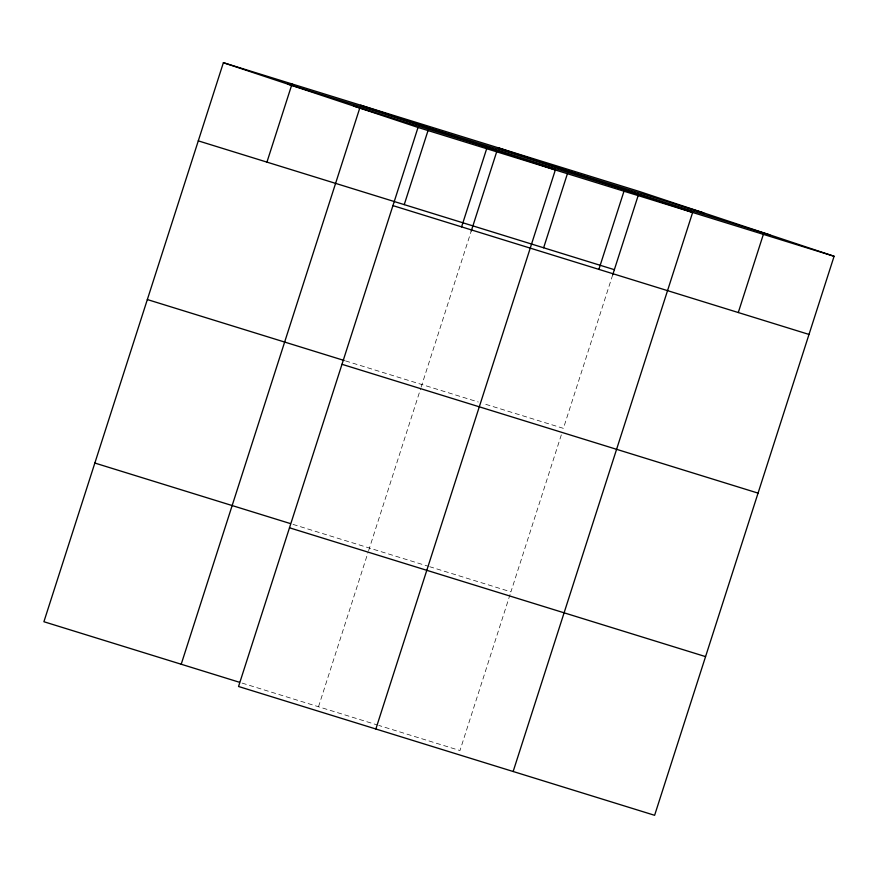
<?xml version="1.0" encoding="UTF-8"?>
<svg xmlns="http://www.w3.org/2000/svg" width="878" height="878" viewBox="0 0 878 878"><rect width="100%" height="100%" fill="white"/><g stroke="black" fill="none" stroke-linecap="round" stroke-linejoin="round"><path stroke-width="0.66" stroke-dasharray="4.39 3.29" d="M318.505 706.746L368.2 551.966M368.617 550.66L420.705 388.46M421.122 387.154L471.234 231.079M510.085 594.461L459.973 750.547L378.758 725.404M561.327 434.851L510.919 591.86L429.715 566.716M612.69 274.88L563.413 428.365L483.515 403.628M345.526 360.902L478.269 402.003M293.032 524.396L428.398 566.31M242.087 683.084L377.452 724.998"/><path stroke-width="1.32" d="M223.385 62.7L418.027 127.453L238.542 686.486L654.615 815.3L834.1 256.266L639.458 191.514L223.385 62.7L43.9 621.734L239.496 682.283M266.945 162.112L292.034 83.959M181.208 664.24L359.848 107.818M404.242 204.618L428.091 130.372M461.587 226.875L486.675 148.711M471.234 231.079L496.739 151.631M375.85 728.992L555.335 169.97L360.693 105.206M543.636 247.772L567.473 173.526M598.884 269.381L623.984 191.217M612.69 274.88L638.207 195.421M513.147 771.499L692.632 212.476L497.991 147.713M738.277 312.535L763.366 234.371M287.622 84.068L703.695 212.882M353.79 106.084L769.863 234.898M418.027 127.453L834.1 256.266M198.285 140.864L614.359 269.678M392.927 205.617L809 334.43M147.339 299.552L344.231 360.507M341.981 364.304L758.054 493.118M94.846 463.046L290.442 523.595M289.488 527.799L705.561 656.612"/></g></svg>
